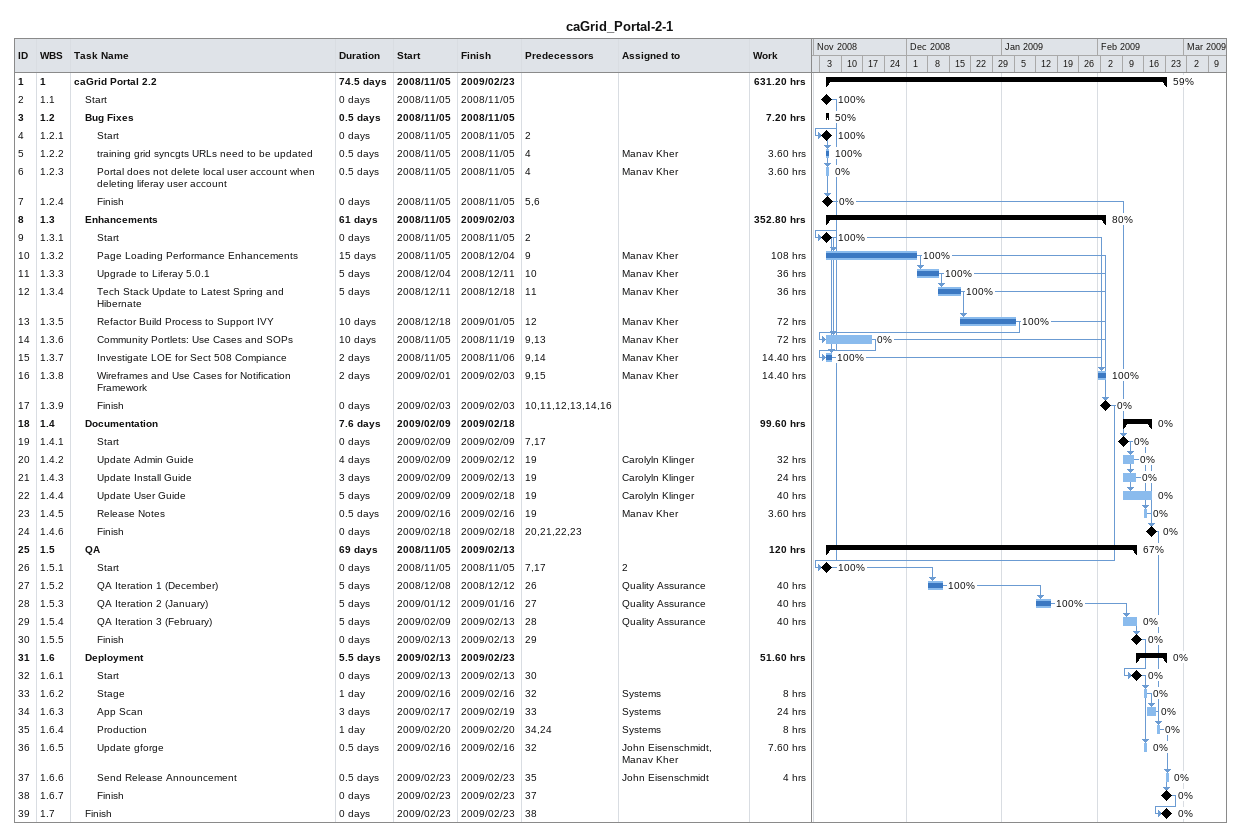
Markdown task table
caGrid_Portal-2-1

| ID | WBS | Task | Duration | Start | Finish | Predecessors | Resources | % complete | Work (h) |
|---|---|---|---|---|---|---|---|---|---|
| 1 | 1 | **caGrid Portal 2.2** | 74.5d | 2008-11-05 | 2009-02-23 |  |  | 59 | 631.20 |
| 2 | 1.1 | Start | 0d | 2008-11-05 | 2008-11-05 |  |  | 100 |  |
| 3 | 1.2 | **Bug Fixes** | 0.5d | 2008-11-05 | 2008-11-05 |  |  | 50 | 7.20 |
| 4 | 1.2.1 | Start | 0d | 2008-11-05 | 2008-11-05 | 2 |  | 100 |  |
| 5 | 1.2.2 | training grid syncgts URLs need to be updated | 0.5d | 2008-11-05 | 2008-11-05 | 4 | Manav Kher | 100 | 3.60 |
| 6 | 1.2.3 | Portal does not delete local user account when deleting liferay user account | 0.5d | 2008-11-05 | 2008-11-05 | 4 | Manav Kher | 0 | 3.60 |
| 7 | 1.2.4 | Finish | 0d | 2008-11-05 | 2008-11-05 | 5, 6 |  | 0 |  |
| 8 | 1.3 | **Enhancements** | 61d | 2008-11-05 | 2009-02-03 |  |  | 80 | 352.80 |
| 9 | 1.3.1 | Start | 0d | 2008-11-05 | 2008-11-05 | 2 |  | 100 |  |
| 10 | 1.3.2 | Page Loading Performance Enhancements | 15d | 2008-11-05 | 2008-12-04 | 9 | Manav Kher | 100 | 108 |
| 11 | 1.3.3 | Upgrade to Liferay 5.0.1 | 5d | 2008-12-04 | 2008-12-11 | 10 | Manav Kher | 100 | 36 |
| 12 | 1.3.4 | Tech Stack Update to Latest Spring and Hibernate | 5d | 2008-12-11 | 2008-12-18 | 11 | Manav Kher | 100 | 36 |
| 13 | 1.3.5 | Refactor Build Process to Support IVY | 10d | 2008-12-18 | 2009-01-05 | 12 | Manav Kher | 100 | 72 |
| 14 | 1.3.6 | Community Portlets: Use Cases and SOPs | 10d | 2008-11-05 | 2008-11-19 | 9, 13 | Manav Kher | 0 | 72 |
| 15 | 1.3.7 | Investigate LOE for Sect 508 Compiance | 2d | 2008-11-05 | 2008-11-06 | 9, 14 | Manav Kher | 100 | 14.40 |
| 16 | 1.3.8 | Wireframes and Use Cases for Notification Framework | 2d | 2009-02-01 | 2009-02-03 | 9, 15 | Manav Kher | 100 | 14.40 |
| 17 | 1.3.9 | Finish | 0d | 2009-02-03 | 2009-02-03 | 10, 11, 12, 13, 14, 16 |  | 0 |  |
| 18 | 1.4 | **Documentation** | 7.6d | 2009-02-09 | 2009-02-18 |  |  | 0 | 99.60 |
| 19 | 1.4.1 | Start | 0d | 2009-02-09 | 2009-02-09 | 7, 17 |  | 0 |  |
| 20 | 1.4.2 | Update Admin Guide | 4d | 2009-02-09 | 2009-02-12 | 19 | Carolyln Klinger | 0 | 32 |
| 21 | 1.4.3 | Update Install Guide | 3d | 2009-02-09 | 2009-02-13 | 19 | Carolyln Klinger | 0 | 24 |
| 22 | 1.4.4 | Update User Guide | 5d | 2009-02-09 | 2009-02-18 | 19 | Carolyln Klinger | 0 | 40 |
| 23 | 1.4.5 | Release Notes | 0.5d | 2009-02-16 | 2009-02-16 | 19 | Manav Kher | 0 | 3.60 |
| 24 | 1.4.6 | Finish | 0d | 2009-02-18 | 2009-02-18 | 20, 21, 22, 23 |  | 0 |  |
| 25 | 1.5 | **QA** | 69d | 2008-11-05 | 2009-02-13 |  |  | 67 | 120 |
| 26 | 1.5.1 | Start | 0d | 2008-11-05 | 2008-11-05 | 7, 17 | 2 | 100 |  |
| 27 | 1.5.2 | QA Iteration 1 (December) | 5d | 2008-12-08 | 2008-12-12 | 26 | Quality Assurance | 100 | 40 |
| 28 | 1.5.3 | QA Iteration 2 (January) | 5d | 2009-01-12 | 2009-01-16 | 27 | Quality Assurance | 100 | 40 |
| 29 | 1.5.4 | QA Iteration 3 (February) | 5d | 2009-02-09 | 2009-02-13 | 28 | Quality Assurance | 0 | 40 |
| 30 | 1.5.5 | Finish | 0d | 2009-02-13 | 2009-02-13 | 29 |  | 0 |  |
| 31 | 1.6 | **Deployment** | 5.5d | 2009-02-13 | 2009-02-23 |  |  | 0 | 51.60 |
| 32 | 1.6.1 | Start | 0d | 2009-02-13 | 2009-02-13 | 30 |  | 0 |  |
| 33 | 1.6.2 | Stage | 1d | 2009-02-16 | 2009-02-16 | 32 | Systems | 0 | 8 |
| 34 | 1.6.3 | App Scan | 3d | 2009-02-17 | 2009-02-19 | 33 | Systems | 0 | 24 |
| 35 | 1.6.4 | Production | 1d | 2009-02-20 | 2009-02-20 | 34, 24 | Systems | 0 | 8 |
| 36 | 1.6.5 | Update gforge | 0.5d | 2009-02-16 | 2009-02-16 | 32 | John Eisenschmidt, Manav Kher | 0 | 7.60 |
| 37 | 1.6.6 | Send Release Announcement | 0.5d | 2009-02-23 | 2009-02-23 | 35 | John Eisenschmidt | 0 | 4 |
| 38 | 1.6.7 | Finish | 0d | 2009-02-23 | 2009-02-23 | 37 |  | 0 |  |
| 39 | 1.7 | Finish | 0d | 2009-02-23 | 2009-02-23 | 38 |  | 0 |  |
